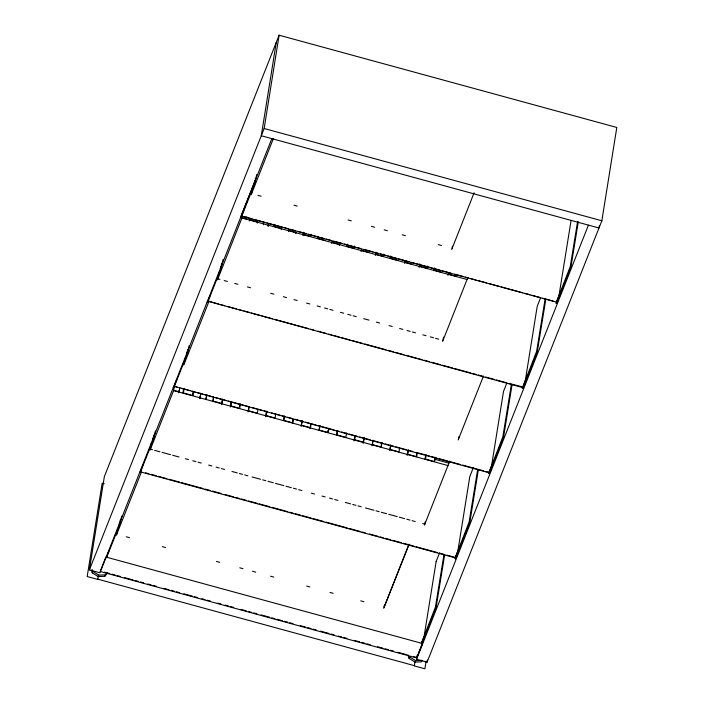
<?xml version="1.0" encoding="UTF-8"?>
<svg xmlns="http://www.w3.org/2000/svg" width="704" height="704" viewBox="0 0 704 704"><rect width="100%" height="100%" fill="white"/><g stroke="black" fill="none" stroke-linecap="round" stroke-linejoin="round"><path stroke-width="1.06" d="M488.954 472.736L173.958 386.302M540.276 298.505L537.214 306.337L525.298 380.618L522.667 387.587L207.671 301.162M218.39 303.996L207.777 300.916M509.001 383.398L522.79 386.98M556.389 302.086L241.534 216.137M271.832 138.626L99.942 572.783L89.39 569.897L104.359 476.59L279.11 35.2L616.81 127.468L601.85 220.774L427.09 662.165L416.53 659.278L417.234 654.94M98.305 575.916L97.742 579.418L87.19 576.532L102.15 483.226L104.262 483.806M116.732 534.186L117.594 528.774M121.704 516.102L119.909 523.996L106.559 557.7L105.855 557.506M151.43 442.675L150.392 449.178L152.504 449.75M155.408 430.962L153.622 438.856L140.272 472.56L139.568 472.366M150.066 450.146L173.686 390.333L174.381 386.003M178.446 392.814L178.798 390.65M179.793 387.482L179.098 391.811L173.686 390.333M184.202 363.774L185.073 358.354M189.121 345.822L187.431 353.426L173.976 387.411L173.21 387.306L173.941 387.49M182.961 392.92L183.656 388.582M184.131 388.661L183.436 392.999L192.834 395.56L193.354 392.313M192.597 395.525L193.116 392.278M218.874 272.325L217.835 278.828L219.947 279.4M199.637 398.605L199.98 396.44M199.874 398.64L200.746 393.228M223.001 259.6L221.038 268.576L207.689 302.271L206.985 302.078M212.846 401.095L213.541 396.766M213.62 397.848L213.101 401.104L221.954 403.515L222.649 399.186M246.822 216.762L246.47 218.935L242.026 217.721L217.492 279.858M251.574 193.618L252.613 187.123M276.25 42.434L261.281 135.74L598.981 228.008L599.333 225.843M256.714 174.46L254.857 183.137L241.402 217.131L240.636 217.026L241.34 217.175M89.39 569.897L264.15 128.506L279.11 35.2M249.348 220.986L249.691 218.821M222.394 399.186L221.522 404.598L221.954 403.515M257.312 223.098L257.655 220.933M230.375 407.018L231.246 401.606M231.502 401.606L230.806 405.935L239.659 408.355L240.354 404.026M263.428 224.761L263.771 222.596M239.747 406.19L240.099 404.026M274.102 226.591L274.446 224.426M274.718 224.391L274.366 226.556L281.635 228.536M248.081 411.858L248.943 406.437M249.198 406.446L248.503 410.775L257.356 413.195L258.051 408.857M281.186 229.662L281.538 227.498M288.446 231.642L288.798 229.478M265.522 416.689L266.394 411.277M266.904 411.277L266.209 415.606L275.062 418.026L275.581 414.779M303.151 234.529L303.494 232.364M302.975 235.611L303.767 232.329M311.027 234.309L310.684 236.474L303.424 234.494M283.404 420.446L284.099 416.108M284.61 416.117L283.914 420.446L292.758 422.866L293.286 419.619M317.398 238.542L317.75 236.377M292.503 422.866L293.031 419.61M301.356 425.278L302.051 420.948M301.18 426.36L302.306 420.948M331.751 243.593L332.103 241.428M310.033 428.78L310.728 424.45M311.159 423.368L310.464 427.698L301.611 425.286M346.72 246.435L347.072 244.27M347.345 244.226L346.993 246.4L354.253 248.38L354.605 246.215M319.062 430.118L319.757 425.788M320.012 425.788L319.317 430.118L328.17 432.538L328.856 428.208M353.989 248.424L354.332 246.25M327.659 432.538L328.002 430.364M361.073 251.486L361.425 249.322M336.512 434.949L337.198 430.619M337.542 431.71L337.014 434.958L345.866 437.378L346.562 433.039M375.329 255.499L375.848 252.243M383.654 254.153L383.302 256.318L376.042 254.338M354.033 440.871L354.904 435.459M355.238 436.542L354.719 439.789L363.572 442.209L364.267 437.879M390.025 258.386L390.377 256.212M390.914 256.133L390.57 258.298L397.83 260.286M363.66 440.044L364.012 437.879M371.994 445.711L372.865 440.299M373.111 440.299L372.416 444.629L381.269 447.049L381.964 442.719M404.65 263.393L404.994 261.228M381.19 445.966L381.709 442.71M389.69 450.551L390.562 445.13M419.346 266.279L419.69 264.114M390.817 445.13L390.122 449.469L398.974 451.88L399.494 448.633M419.17 267.362L419.962 264.07M427.231 266.059L426.879 268.224L419.619 266.235M433.602 270.283L433.946 268.118M434.491 268.039L434.139 270.204L441.408 272.193M407.141 455.382L408.012 449.97M408.522 449.97L407.827 454.3L416.671 456.72L417.199 453.473M384.419 605.062L384.076 607.226L408.487 545.574M416.337 455.638L416.689 453.464M452.082 248.398L452.426 246.233M447.955 275.334L448.298 273.17M442.966 340.34L443.485 337.084M425.014 459.131L425.709 454.802M426.219 454.81L425.524 459.14L434.377 461.56L435.23 459.395L448.923 463.135L449.266 460.97M434.377 461.56L435.072 457.222M425.119 521.972L424.767 524.146L422.646 523.565M415.07 661.338L414.33 665.914L424.89 668.8L426.105 661.206M443.96 554.585L435.415 607.165L421.212 643.667L421.89 643.931L422.206 641.749M105.882 557.014L100.153 571.481L416.742 657.985L422.47 643.509L423.139 639.364M424.336 634.973L436.128 561.598M458.586 438.733L458.929 436.568M427.09 662.165L427.434 659.991M444.664 554.778L436.119 607.358L421.89 643.931M477.673 469.445L469.128 522.025L454.863 558.615L455.594 558.791L456.086 555.535M458.049 549.824L469.797 476.617L473.229 467.852M478.377 469.638L469.832 522.218L455.594 558.791M489.799 470.395C490.908 472.314 487.74 474.118 489.342 473.581L503.536 437.07L512.09 384.49M511.386 384.296L502.832 436.885L488.602 473.458M523.336 386.329L522.993 388.52L537.249 351.93L545.794 299.35M545.09 299.156L536.668 351.234L522.289 388.326L523.019 388.511M557.04 301.18C558.219 303.292 554.963 303.398 556.758 303.292L570.962 266.79L578.292 221.76M571.006 220.906L559.011 295.478L556.38 302.447M577.588 221.566L570.258 266.596L556.019 303.169M221.61 263.718L221.434 264.598M255.314 178.578L255.218 179.106M176.581 379.694L176.352 380.662M424.169 636.046L423.746 637.604M457.873 550.906L455.286 557.867L140.237 471.812M268.074 226.107L268.514 223.969M268.277 226.134L268.708 223.986M205.841 399.168L206.747 394.891M206.017 399.23L206.914 394.953M187.792 349.395L187.616 350.222M109.111 550.22L106.691 556.706M142.824 465.08L142.551 466.092M120.305 520.027L120.067 521.004M154.009 434.878L153.78 435.864M176.352 380.494L176.889 380.098M210.126 295.302L210.593 294.958M187.484 350.724L186.912 352.695M221.197 265.575L220.264 268.558M254.91 180.435L253.977 183.418M243.83 210.153L241.877 215.274M153.639 436.374L153.164 437.95M436.075 561.607L439.525 552.992M119.794 522.016L119.134 523.987M153.023 438.372L152.847 438.847M186.727 353.232L186.551 353.698M107.466 573.065L104.782 576.312L98.199 576.576L92.25 572.889L92.822 571.428L92.215 569.598M98.199 576.576L98.771 575.115L105.354 574.851L107.369 572.414M253.572 184.43L240.662 217.008M140.404 471.566L142.446 466.391M176.158 381.251L173.95 386.663M208.164 300.414L209.871 296.111M116.362 535.278L141.372 472.111M183.779 365.006L209.035 301.215M251.205 194.709L273.425 138.424M104.782 576.312L105.354 574.851M295.715 233.631L296.155 232.505L288.895 230.525M339.284 245.538L339.733 244.411L332.473 242.431M363.141 443.291L363.572 442.209M451.713 249.498L474.091 192.808M456.518 274.666L455.928 276.162L448.668 274.173M442.622 341.37L467.65 278.001M383.706 608.326L409.121 544.139M424.45 525.114L448.923 463.135M458.163 439.965L483.419 376.182M506.572 383.645L503.501 391.477L491.586 465.766L488.998 472.727M409.068 658.39L409.64 656.938L415.589 660.625L422.171 660.361L421.599 661.813L415.017 662.077L409.068 658.39L407.845 654.738M423.403 638.466L421.573 643.007M415.017 662.077L415.589 660.625M421.978 644.459L416.83 657.466L413.653 656.594M416.53 659.278L588.43 225.122M174.152 386.126L177.258 387.112M264.15 128.506L601.85 220.774M257.937 195.36L261.122 196.222M294.008 205.216L297.194 206.078M348.11 219.991L351.296 220.862M371.448 226.371L374.634 227.242M384.182 229.847L387.367 230.718M402.222 234.775L405.398 235.646M438.284 244.631L441.47 245.502M243.61 216.542L252.102 218.856M254.223 219.437L264.827 222.332M266.948 222.913L282.858 227.26M284.979 227.841L288.165 228.712M290.286 229.293L295.583 230.736M297.704 231.317L306.187 233.64M308.317 234.221L318.921 237.116M321.042 237.697L324.218 238.559M326.339 239.14L331.646 240.592M333.766 241.173L342.25 243.487M344.37 244.068L354.983 246.963M357.104 247.544L360.281 248.415M364.522 249.577L373.014 251.891M375.135 252.472L378.312 253.343M380.433 253.924L385.739 255.367M387.86 255.948L396.343 258.271M398.464 258.852L409.077 261.747M411.198 262.328L432.406 268.118M434.526 268.699L439.833 270.151M441.954 270.732L450.437 273.046M454.678 274.208L463.162 276.522M465.291 277.103L468.468 277.974M470.589 278.555L475.895 280.007M478.016 280.579L486.499 282.902M488.62 283.483L499.224 286.378M501.345 286.959L522.562 292.75M524.682 293.33L529.989 294.782M532.11 295.363L540.593 297.678M542.714 298.258L553.318 301.154M250.026 219.903L257.743 222.015M317.944 238.462L325.204 240.442M361.522 250.369L368.782 252.349M405.09 262.266L412.359 264.255M241.982 217.994L467.113 279.506M224.18 280.562L227.348 281.424M234.749 283.448L237.917 284.31M247.43 286.915L250.598 287.778M270.679 293.269L273.856 294.131M283.369 296.727L286.537 297.598M293.938 299.614L297.106 300.485M306.618 303.081L309.786 303.952M317.187 305.967L320.364 306.838M324.588 307.991L327.756 308.862M329.877 309.434L333.045 310.306M340.446 312.321L343.614 313.192M347.838 314.345L351.014 315.216M353.126 315.788L356.294 316.659M363.695 318.674L368.984 320.118M376.376 322.142L379.553 323.013M389.066 325.609L392.234 326.471M399.634 328.495L402.802 329.366M407.035 330.519L410.203 331.382M412.315 331.962L415.483 332.825M422.884 334.849L426.052 335.711M430.285 336.873L433.453 337.735M435.565 338.316L438.742 339.178M220.51 304.577L224.752 305.738M227.938 306.61L236.421 308.924M238.542 309.505L241.718 310.376M243.848 310.957L249.146 312.4M251.266 312.981L259.75 315.304M261.879 315.885L272.483 318.78M274.604 319.361L295.812 325.151M297.933 325.732L308.546 328.636M310.666 329.208L313.843 330.079M318.085 331.241L326.577 333.555M328.698 334.136L331.874 335.007M333.995 335.588L339.302 337.04M341.422 337.612L349.906 339.935M352.026 340.516L362.639 343.411M364.76 343.992L385.968 349.782M388.089 350.363L393.395 351.815M395.516 352.396L403.999 354.71M406.12 355.291L416.724 358.186M418.845 358.767L422.03 359.638M424.151 360.219L429.458 361.671M431.578 362.243L440.062 364.566M442.182 365.147L452.786 368.042M454.907 368.623L470.818 372.97M472.938 373.551L476.124 374.422M478.245 374.994L483.551 376.446M485.672 377.027L494.155 379.342M496.276 379.922L506.88 382.826M181.5 388.274L189.983 390.588M192.104 391.169L195.281 392.04M197.41 392.621L202.708 394.073M204.829 394.645L213.312 396.968M215.433 397.549L226.046 400.444M228.166 401.025L249.374 406.815M251.495 407.396L256.802 408.848M258.922 409.429L262.108 410.3M264.229 410.872L267.406 411.743M271.647 412.905L280.139 415.219M282.26 415.8L285.437 416.671M287.558 417.252L292.864 418.704M294.985 419.276L303.468 421.599M305.589 422.18L316.202 425.075M318.322 425.656L334.224 430.003M336.354 430.584L339.53 431.455M341.651 432.027L346.958 433.479M349.078 434.06L357.562 436.374M359.682 436.955L370.286 439.859M372.407 440.431L383.02 443.335M385.141 443.916L393.624 446.23M395.745 446.811L406.349 449.706M408.47 450.287L412.711 451.449M415.897 452.32L424.38 454.634M426.501 455.215L429.686 456.086M431.807 456.658L437.114 458.11M439.234 458.691L447.718 461.006M449.838 461.586L460.442 464.49M462.563 465.062L483.78 470.862M485.901 471.442L489.078 472.314M173.642 390.606L448.026 465.573M154.625 450.331L159.922 451.783M162.043 452.355L170.518 454.678M172.638 455.25L178.992 456.993M185.346 458.726L188.522 459.598M192.764 460.75L195.941 461.622M198.062 462.202L201.238 463.065M208.657 465.098L211.834 465.96M216.066 467.122L219.252 467.993M221.364 468.565L224.55 469.436M231.959 471.46L237.257 472.912M239.378 473.493L242.554 474.355M244.675 474.936L247.852 475.807M252.094 476.96L260.568 479.274M262.68 479.855L265.866 480.726M267.978 481.307L273.275 482.75M275.396 483.331L283.87 485.646M285.991 486.226L291.289 487.67M293.41 488.25L296.586 489.122M298.698 489.694L301.884 490.565M311.414 493.17L314.591 494.041M322.01 496.065L325.186 496.936M329.428 498.089L332.605 498.96M334.726 499.541L337.902 500.403M345.312 502.436L350.61 503.879M352.73 504.46L355.907 505.331M358.028 505.903L361.205 506.774M365.446 507.936L373.921 510.25M376.042 510.831L379.218 511.694M381.33 512.274L386.628 513.718M388.749 514.298L397.223 516.613M399.344 517.194L404.642 518.646M406.762 519.218L409.939 520.089M412.06 520.67L415.237 521.541M145.666 472.833L148.843 473.704M150.964 474.285L156.27 475.737M158.391 476.309L166.874 478.632M168.995 479.213L179.608 482.108M181.729 482.689L202.937 488.488M205.058 489.06L210.364 490.512M212.485 491.093L220.968 493.407M225.21 494.569L233.702 496.892M235.822 497.464L238.999 498.335M241.12 498.916L246.426 500.368M248.547 500.949L257.03 503.263M259.151 503.844L269.764 506.739M271.885 507.32L287.786 511.667M289.916 512.248L293.093 513.119M295.214 513.691L300.52 515.143M302.641 515.724L311.124 518.038M313.245 518.619L323.849 521.523M325.97 522.095L347.186 527.894M349.307 528.475L359.911 531.37M362.032 531.951L365.218 532.822M369.459 533.984L377.942 536.298M380.063 536.879L383.249 537.75M385.37 538.331L390.676 539.774M392.797 540.355L401.28 542.678M403.401 543.25L414.005 546.154M416.126 546.735L437.342 552.526M439.463 553.106L444.761 554.558M446.882 555.139L455.374 557.454M126.28 536.791L129.457 537.662M162.351 546.647L165.528 547.518M216.454 561.431L219.639 562.302M239.791 567.811L242.977 568.682M252.525 571.287L255.71 572.158M270.556 576.215L273.742 577.086M306.627 586.071L309.813 586.942M329.974 592.451L333.15 593.314M360.738 600.855L363.915 601.726M106.938 557.304L422.47 643.509M104.465 572.123L109.762 573.566M111.883 574.147L115.06 575.018M117.172 575.59L120.349 576.462M124.582 577.614L133.056 579.929M135.177 580.51L138.354 581.381M140.466 581.962L143.642 582.824M147.884 583.986L151.061 584.848M153.173 585.429L156.35 586.3M163.759 588.324L169.057 589.767M171.178 590.348L174.354 591.219M176.466 591.791L179.643 592.662M183.885 593.815L192.35 596.13M194.471 596.71L197.648 597.582M201.881 598.734L205.058 599.606M207.178 600.186L210.355 601.049M217.765 603.073L220.942 603.944M225.174 605.106L228.351 605.968M230.472 606.549L233.649 607.42M241.058 609.444L246.356 610.887M248.468 611.468L251.645 612.33M253.766 612.911L256.942 613.782M261.175 614.935L269.65 617.25M271.762 617.83L274.938 618.702M277.059 619.274L282.357 620.726M284.469 621.306L287.646 622.169M289.766 622.75L292.943 623.621M300.353 625.645L305.65 627.088M307.762 627.669L310.939 628.531M313.06 629.112L316.237 629.983M320.47 631.136L328.944 633.45M331.056 634.031L334.233 634.902M338.474 636.055L341.651 636.926M343.763 637.498L346.94 638.37M354.358 640.394L359.647 641.846M361.768 642.418L364.945 643.289M367.057 643.87L370.234 644.732M377.652 646.756L382.941 648.208M385.062 648.789L388.238 649.651M390.35 650.232L393.527 651.103M397.769 652.256L406.234 654.57M97.786 579.154L414.374 665.658M92.822 571.428L98.771 575.115M91.335 570.143L92.25 572.889"/></g></svg>
